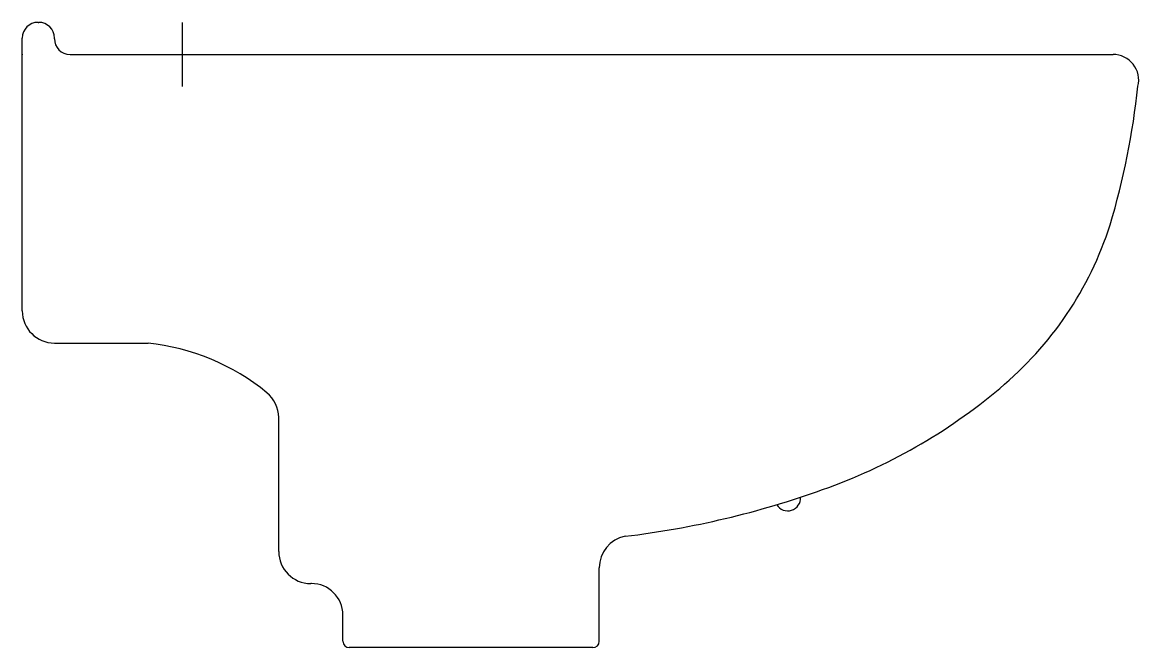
# Model space of a CAD drawing. Extents: x 237.078 to 237.426, y 107.107 to 107.302.
import ezdxf

# ---------------------------------------------------------------- set-up
doc = ezdxf.new("R2010")
doc.units = 0
doc.header["$MEASUREMENT"] = 0
doc.layers.add('01', color=1, linetype='CONTINUOUS')

msp = doc.modelspace()

# ---------------------------------------------------------------- linework, layer by layer
at = {"layer": '01'}
for p, q in [((237.0826513047009, 107.3017272279402), (237.0828513047009, 107.3017272279402)), ((237.1277513047009, 107.2817272279402), (237.1277513047009, 107.3017272279402)), ((237.0777513047009, 107.2117272279402), (237.0777513047009, 107.2968272279402)), ((237.0877513047009, 107.2966272279402), (237.0877513047009, 107.2968272279402)), ((237.0926513047009, 107.2917272279402), (237.4180570116518, 107.2917272279402)), ((237.0877513047009, 107.2017272279402), (237.1169833033849, 107.2017272279402)), ((237.157751304701, 107.1367272279402), (237.157751304701, 107.1784771676985)), ((237.2577513047009, 107.1087272279402), (237.2577513047009, 107.1316520352116)), ((237.1679513047009, 107.1267272279402), (237.1677513047009, 107.1267272279402)), ((237.1777513047009, 107.1087272279402), (237.1777513047009, 107.1169272279402)), ((237.2557513047009, 107.1067272279402), (237.1797513047009, 107.1067272279402))]:
    msp.add_line(p, q, dxfattribs=at)
for centre, radius, start, end in [((237.0826513047009, 107.2968272279402), 0.004900000000000001, 90, 180), ((237.0828513047009, 107.2968272279402), 0.004900000000000001, 0, 90), ((237.0926513047009, 107.2966272279402), 0.004900000000000001, 180, 270), ((237.4180570116518, 107.2837272279402), 0.008, 346.0419909582289, 90), ((237.186861731371, 107.3071475495626), 0.2402999300451325, 343.417708017959, 353.9444176298895), ((237.3123823047745, 107.2722815732445), 0.1100754895260265, 309.6966375678759, 342.1649091974598), ((237.0877513047009, 107.2117272279402), 0.01, 180, 270), ((237.1092609769637, 107.1311291261379), 0.07101919672484064, 50.89153396688135, 83.75755711712516), ((237.1477513047009, 107.1784771676985), 0.01, 0, 50.89153396688135), ((237.2688324673162, 107.3227995708631), 0.1767665386842924, 289.367860114939, 310.0991706621396), ((237.2329908678765, 107.4179060230499), 0.2783863056213234, 276.7683709557779, 289.8356680905867), ((237.3165626247385, 107.1533857625677), 0.004, 211.2896539530805, 3.776862054282189), ((237.2677513047009, 107.1316520352116), 0.01, 101.2505381803774, 180), ((237.1677513047009, 107.1367272279402), 0.01, 180, 270), ((237.1679513047009, 107.1169272279402), 0.009800000000000001, 0, 90), ((237.1797513047009, 107.1087272279402), 0.002, 180, 270), ((237.2557513047009, 107.1087272279402), 0.002, 270, 0)]:
    msp.add_arc(centre, radius, start, end, dxfattribs=at)
msp.add_point((237.0777513047009, 107.2917272279402), dxfattribs=at)

doc.saveas('drawing.dxf')
